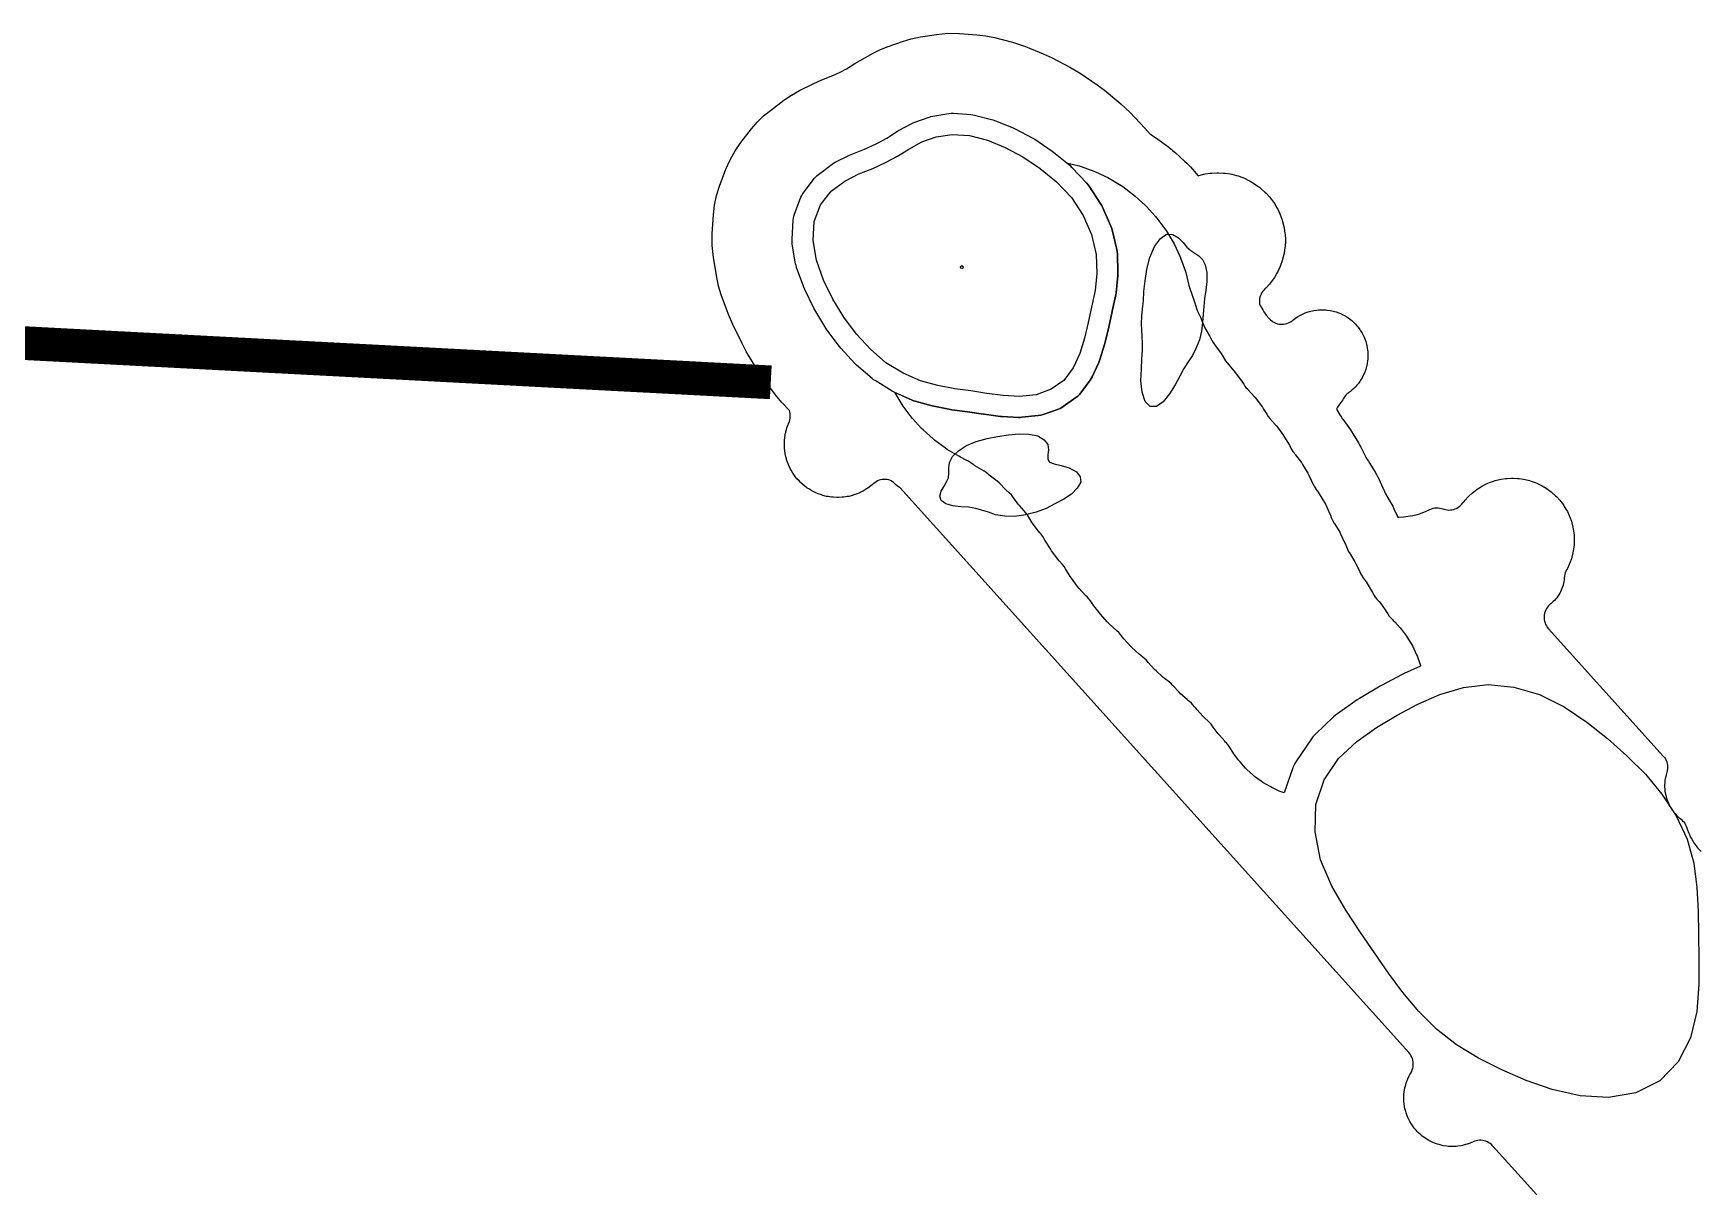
# Model space of a CAD drawing. Extents: x 425531 to 428300, y 1577248 to 1578701.
# Drawn here: x 426969 to 427364.6, y 1577875.8 to 1578149.6 of the extents above; entities that cross this region are included whole.
import ezdxf

# ---------------------------------------------------------------- set-up
doc = ezdxf.new("R2010")
doc.units = 21
for name, color, linetype, true_color in [('L-GOLF-BNKR', 7, 'Continuous', 0xe9dcb5), ('L-GOLF-CART', 7, 'Continuous', 0xcfcac0), ('L-GOLF-COLLAR', 7, 'Continuous', 0x5f9a33), ('L-GOLF-FWY', 7, 'Continuous', 0x6a9e35), ('L-GOLF-GRN', 7, 'Continuous', 0x74b23e), ('L-GOLF-PIN', 7, 'Continuous', 0xe0262b), ('L-GOLF-ROUGH', 7, 'Continuous', 0x4f7d2c), ('L-GOLF-WATR', 7, 'Continuous', 0x2b6f9a)]:
    doc.layers.add(name, color=color, linetype=linetype, true_color=true_color)

msp = doc.modelspace()

# ---------------------------------------------------------------- linework, layer by layer
at = {"layer": 'L-GOLF-BNKR'}
for points, elevation in [([(427242.7, 1578098.8), (427243.6, 1578098), (427244.6, 1578097.4), (427245.5, 1578096.8), (427246.4, 1578095.9), (427247, 1578094.6), (427247.4, 1578092.8), (427247.4, 1578090.7), (427247.2, 1578088.6), (427246.9, 1578086.6), (427246.7, 1578084.7), (427246.6, 1578082.9), (427246.4, 1578080.9), (427246.2, 1578078.9), (427245.7, 1578076.8), (427244.9, 1578074.9), (427244, 1578073.1), (427243, 1578071.6), (427242, 1578070), (427241, 1578068.2), (427239.9, 1578066.1), (427238.6, 1578064), (427237.1, 1578062.1), (427235.5, 1578061), (427234, 1578061), (427232.8, 1578062.2), (427232.1, 1578064.4), (427231.8, 1578067.1), (427231.9, 1578069.9), (427232, 1578072.3), (427232.2, 1578074.4), (427232.2, 1578076), (427232.1, 1578077.6), (427232, 1578079.1), (427231.9, 1578080.7), (427232, 1578082.4), (427232.2, 1578084.2), (427232.4, 1578086.1), (427232.5, 1578088.3), (427232.8, 1578090.8), (427233.2, 1578093.6), (427233.9, 1578096.4), (427235, 1578099), (427236.4, 1578100.9), (427237.9, 1578101.9), (427239.4, 1578101.8), (427240.7, 1578101), (427241.8, 1578099.9), (427242.7, 1578098.8)], 69.48), ([(427212.9, 1578047), (427214.8, 1578046.4), (427216.5, 1578045.5), (427217.4, 1578044.3), (427217.5, 1578043), (427216.7, 1578041.6), (427215.3, 1578040.2), (427213.5, 1578039), (427211.4, 1578037.9), (427209.3, 1578036.8), (427206.9, 1578035.9), (427204.4, 1578035.3), (427201.9, 1578034.9), (427199.5, 1578035), (427197.3, 1578035.3), (427195.6, 1578035.9), (427194, 1578036.4), (427192.6, 1578036.8), (427190.9, 1578037.1), (427189.1, 1578037.2), (427187.2, 1578037.4), (427185.5, 1578037.9), (427184.4, 1578038.7), (427184.1, 1578039.7), (427184.4, 1578040.9), (427185.1, 1578042.1), (427185.7, 1578043.1), (427186.1, 1578044.1), (427186.2, 1578045.2), (427186.2, 1578046.4), (427186.4, 1578047.7), (427187.1, 1578049.1), (427188.5, 1578050.5), (427190.4, 1578051.7), (427192.7, 1578052.7), (427195.3, 1578053.4), (427197.8, 1578053.9), (427200.4, 1578054.3), (427202.9, 1578054.5), (427205.2, 1578054.4), (427207.3, 1578054), (427208.8, 1578053.1), (427209.7, 1578052), (427209.9, 1578050.7), (427209.7, 1578049.5), (427209.7, 1578048.5), (427210.1, 1578047.8), (427211.2, 1578047.4), (427212.9, 1578047)], 69.74)]:
    msp.add_lwpolyline(points, close=True, dxfattribs=dict(at, elevation=elevation))
at = {"layer": 'L-GOLF-CART', "const_width": 8}
msp.add_lwpolyline([(427143.97, 1578066.73), (427120.46, 1578067.97), (427096.96, 1578069.2), (427073.45, 1578070.44), (427049.95, 1578071.68), (427026.44, 1578072.91), (427002.93, 1578074.15), (426979.43, 1578075.38), (426955.92, 1578076.62), (426932.42, 1578077.86), (426908.91, 1578079.09), (426885.41, 1578080.33), (426861.9, 1578081.56), (426838.4, 1578082.8), (426814.89, 1578084.03), (426791.39, 1578085.27), (426767.88, 1578086.51), (426744.38, 1578087.74), (426720.87, 1578088.98), (426697.36, 1578090.21), (426673.86, 1578091.45), (426650.35, 1578092.68), (426626.85, 1578093.92), (426603.34, 1578095.16)], dxfattribs=at)
at = {"layer": 'L-GOLF-COLLAR', "elevation": 74.29}
msp.add_lwpolyline([(427166.22, 1578122.1), (427168.96, 1578123.37), (427171.48, 1578124.72), (427174.04, 1578126.33), (427174.3, 1578126.48), (427177.4, 1578128.18), (427177.76, 1578128.36), (427178.14, 1578128.51), (427181.54, 1578129.71), (427181.97, 1578129.85), (427182.42, 1578129.94), (427186.22, 1578130.54), (427186.79, 1578130.6), (427187.36, 1578130.59), (427191.46, 1578130.29), (427191.91, 1578130.23), (427192.34, 1578130.14), (427196.64, 1578129.04), (427197.28, 1578128.83), (427201.48, 1578127.13), (427201.92, 1578126.93), (427206.12, 1578124.73), (427206.62, 1578124.43), (427210.72, 1578121.63), (427211.07, 1578121.37), (427214.97, 1578118.17), (427215.43, 1578117.74), (427218.93, 1578114.04), (427219.23, 1578113.69), (427219.49, 1578113.33), (427222.29, 1578109.03), (427222.49, 1578108.69), (427222.67, 1578108.33), (427224.67, 1578103.83), (427224.84, 1578103.39), (427224.97, 1578102.94), (427226.07, 1578098.24), (427226.16, 1578097.73), (427226.2, 1578097.21), (427226.3, 1578092.71), (427226.28, 1578092.11), (427225.88, 1578088.01), (427225.8, 1578087.5), (427225, 1578083.6), (427224.99, 1578083.54), (427224.19, 1578079.84), (427224.16, 1578079.72), (427223.26, 1578076.02), (427223.18, 1578075.74), (427222.08, 1578072.14), (427221.82, 1578071.47), (427220.22, 1578068.07), (427220, 1578067.65), (427219.73, 1578067.24), (427217.53, 1578064.24), (427217.19, 1578063.82), (427216.8, 1578063.44), (427216.37, 1578063.1), (427213.37, 1578061), (427213, 1578060.77), (427212.61, 1578060.56), (427212.2, 1578060.4), (427208.6, 1578059.1), (427208.01, 1578058.93), (427207.41, 1578058.83), (427203.51, 1578058.43), (427203.13, 1578058.4), (427202.74, 1578058.41), (427198.84, 1578058.61), (427198.46, 1578058.64), (427194.56, 1578059.14), (427194.42, 1578059.16), (427190.68, 1578059.75), (427186.95, 1578060.24), (427186.62, 1578060.3), (427182.62, 1578061.1), (427182.3, 1578061.17), (427178.2, 1578062.27), (427177.84, 1578062.38), (427177.49, 1578062.52), (427173.39, 1578064.32), (427172.8, 1578064.63), (427168.7, 1578067.13), (427168.35, 1578067.36), (427168.03, 1578067.62), (427164.33, 1578070.82), (427163.91, 1578071.22), (427160.61, 1578074.82), (427160.3, 1578075.2), (427157.3, 1578079.2), (427157.02, 1578079.61), (427154.42, 1578083.91), (427154.21, 1578084.3), (427152.01, 1578088.8), (427151.8, 1578089.3), (427150.1, 1578094), (427149.97, 1578094.43), (427149.87, 1578094.86), (427149.07, 1578099.56), (427149.01, 1578100.15), (427149.01, 1578100.73), (427149.31, 1578105.23), (427149.37, 1578105.72), (427149.47, 1578106.19), (427149.62, 1578106.66), (427151.12, 1578110.66), (427151.32, 1578111.12), (427151.57, 1578111.56), (427151.86, 1578111.98), (427154.36, 1578115.18), (427154.65, 1578115.51), (427154.96, 1578115.82), (427155.3, 1578116.1), (427158.5, 1578118.5), (427158.87, 1578118.75), (427159.26, 1578118.97), (427162.66, 1578120.67), (427163.07, 1578120.85), (427166.22, 1578122.1)], close=True, dxfattribs=at)
at = {"layer": 'L-GOLF-FWY', "elevation": 71.85}
msp.add_lwpolyline([(427208.03, 1578030.73), (427207.78, 1578031.02), (427207.47, 1578031.39), (427206, 1578033.37), (427205.73, 1578033.77), (427204.85, 1578035.24), (427204.51, 1578035.75), (427204.12, 1578036.22), (427202.99, 1578037.47), (427202.68, 1578037.85), (427201.43, 1578039.54), (427201.05, 1578040), (427200.63, 1578040.42), (427199.7, 1578041.28), (427199.37, 1578041.61), (427198.58, 1578042.48), (427198.14, 1578042.91), (427197.67, 1578043.3), (427196.11, 1578044.46), (427195.73, 1578044.77), (427195.57, 1578044.92), (427195.09, 1578045.31), (427194.58, 1578045.65), (427192.41, 1578046.95), (427192.01, 1578047.22), (427191.41, 1578047.66), (427190.9, 1578048), (427190.36, 1578048.29), (427188.99, 1578048.94), (427188.56, 1578049.17), (427185.82, 1578050.81), (427185.41, 1578051.08), (427182.85, 1578052.98), (427182.47, 1578053.29), (427180.11, 1578055.44), (427179.76, 1578055.78), (427177.62, 1578058.15), (427177.31, 1578058.53), (427175.41, 1578061.09), (427175.13, 1578061.5), (427173.49, 1578064.23), (427173.47, 1578064.29), (427177.49, 1578062.52), (427177.84, 1578062.38), (427178.2, 1578062.27), (427182.3, 1578061.17), (427182.62, 1578061.1), (427186.62, 1578060.3), (427186.95, 1578060.24), (427190.68, 1578059.75), (427194.42, 1578059.16), (427194.56, 1578059.14), (427198.46, 1578058.64), (427198.84, 1578058.61), (427202.74, 1578058.41), (427203.13, 1578058.4), (427203.51, 1578058.43), (427207.41, 1578058.83), (427208.01, 1578058.93), (427208.6, 1578059.1), (427212.2, 1578060.4), (427212.61, 1578060.56), (427213, 1578060.77), (427213.37, 1578061), (427216.37, 1578063.1), (427216.8, 1578063.44), (427217.19, 1578063.82), (427217.53, 1578064.24), (427219.73, 1578067.24), (427220, 1578067.65), (427220.22, 1578068.07), (427221.82, 1578071.47), (427222.08, 1578072.14), (427223.18, 1578075.74), (427223.26, 1578076.02), (427224.16, 1578079.72), (427224.19, 1578079.84), (427224.99, 1578083.54), (427225, 1578083.6), (427225.8, 1578087.5), (427225.88, 1578088.01), (427226.28, 1578092.11), (427226.3, 1578092.71), (427226.2, 1578097.21), (427226.16, 1578097.73), (427226.07, 1578098.24), (427224.97, 1578102.94), (427224.84, 1578103.39), (427224.67, 1578103.83), (427222.67, 1578108.33), (427222.49, 1578108.69), (427222.29, 1578109.03), (427219.49, 1578113.33), (427219.23, 1578113.69), (427218.93, 1578114.04), (427215.43, 1578117.74), (427214.97, 1578118.17), (427214.17, 1578118.83), (427217.11, 1578118.09), (427217.58, 1578117.95), (427220.58, 1578116.87), (427221.03, 1578116.68), (427223.92, 1578115.32), (427224.35, 1578115.09), (427227.09, 1578113.45), (427227.49, 1578113.18), (427230.06, 1578111.28), (427230.44, 1578110.96), (427232.8, 1578108.82), (427233.15, 1578108.47), (427235.29, 1578106.11), (427235.6, 1578105.73), (427237.5, 1578103.17), (427237.77, 1578102.76), (427239.41, 1578100.02), (427239.65, 1578099.59), (427241.01, 1578096.71), (427241.2, 1578096.25), (427242.27, 1578093.25), (427242.41, 1578092.78), (427243.18, 1578089.71), (427243.4, 1578089), (427244.44, 1578086.11), (427244.58, 1578085.64), (427244.79, 1578084.81), (427244.97, 1578084.22), (427245.2, 1578083.66), (427245.97, 1578082.03), (427246.16, 1578081.58), (427246.45, 1578080.75), (427246.69, 1578080.19), (427246.97, 1578079.65), (427248.1, 1578077.77), (427248.33, 1578077.33), (427248.61, 1578076.74), (427248.9, 1578076.2), (427249.25, 1578075.68), (427250.83, 1578073.56), (427251.1, 1578073.15), (427251.89, 1578071.84), (427252.23, 1578071.33), (427252.62, 1578070.86), (427253.87, 1578069.48), (427254.18, 1578069.1), (427255.64, 1578067.12), (427255.92, 1578066.72), (427256.18, 1578066.27), (427256.46, 1578065.85), (427256.71, 1578065.52), (427257.12, 1578065.08), (427257.18, 1578065.02), (427258.85, 1578063.18), (427259.16, 1578062.8), (427260.64, 1578060.81), (427260.91, 1578060.4), (427261.67, 1578059.14), (427262.01, 1578058.63), (427262.4, 1578058.15), (427263.67, 1578056.75), (427263.98, 1578056.37), (427265.46, 1578054.37), (427265.73, 1578053.96), (427267.01, 1578051.83), (427267.24, 1578051.4), (427267.3, 1578051.27), (427267.59, 1578050.73), (427267.86, 1578050.33), (427268.12, 1578050.02), (427268.17, 1578049.95), (427268.33, 1578049.75), (427268.42, 1578049.63), (427269.88, 1578047.67), (427270.15, 1578047.26), (427271.41, 1578045.16), (427271.64, 1578044.73), (427272.77, 1578042.34), (427272.81, 1578042.26), (427272.9, 1578042.06), (427273.1, 1578041.71), (427273.39, 1578041.28), (427273.85, 1578040.66), (427274.12, 1578040.26), (427275.33, 1578038.24), (427275.56, 1578037.81), (427276.57, 1578035.68), (427276.75, 1578035.23), (427276.95, 1578034.68), (427277.14, 1578034.21), (427277.33, 1578033.84), (427277.6, 1578033.4), (427277.68, 1578033.28), (427277.81, 1578033.07), (427278.95, 1578031.17), (427279.18, 1578030.74), (427280.13, 1578028.73), (427280.32, 1578028.28), (427280.54, 1578027.66), (427280.77, 1578027.1), (427281, 1578026.66), (427281.24, 1578026.31), (427281.28, 1578026.26), (427281.41, 1578026.05), (427281.51, 1578025.9), (427282.58, 1578024.11), (427282.81, 1578023.68), (427283.7, 1578021.79), (427283.75, 1578021.69), (427284.11, 1578020.95), (427284.52, 1578020.31), (427285.24, 1578019.35), (427285.51, 1578018.94), (427286.53, 1578017.24), (427286.76, 1578016.81), (427286.83, 1578016.65), (427287.12, 1578016.11), (427287.4, 1578015.7), (427287.78, 1578015.23), (427288.29, 1578014.67), (427288.6, 1578014.29), (427289.75, 1578012.74), (427290.02, 1578012.33), (427290.37, 1578011.75), (427290.71, 1578011.25), (427291.02, 1578010.87), (427291.45, 1578010.43), (427291.68, 1578010.23), (427292.03, 1578009.88), (427293.33, 1578008.44), (427293.64, 1578008.06), (427294.8, 1578006.5), (427295.07, 1578006.09), (427296.07, 1578004.43), (427296.3, 1578003.99), (427297.13, 1578002.24), (427297.32, 1578001.79), (427297.97, 1577999.96), (427298.12, 1577999.49), (427298.15, 1577999.34), (427294.26, 1577997.62), (427293.75, 1577997.37), (427288.85, 1577994.77), (427288.53, 1577994.58), (427283.63, 1577991.68), (427283.1, 1577991.35), (427278.4, 1577988.05), (427277.93, 1577987.69), (427277.48, 1577987.29), (427273.18, 1577983.19), (427272.6, 1577982.57), (427272.08, 1577981.9), (427268.68, 1577976.9), (427268.31, 1577976.28), (427267.99, 1577975.64), (427267.72, 1577974.97), (427265.79, 1577969.26), (427265.06, 1577969.52), (427264.61, 1577969.71), (427262.85, 1577970.54), (427262.42, 1577970.77), (427260.75, 1577971.77), (427260.34, 1577972.05), (427258.78, 1577973.2), (427258.4, 1577973.51), (427256.96, 1577974.82), (427256.62, 1577975.17), (427255.31, 1577976.61), (427255, 1577976.99), (427253.84, 1577978.55), (427253.57, 1577978.95), (427252.9, 1577980.08), (427252.61, 1577980.51), (427252.35, 1577980.84), (427252, 1577981.22), (427251.88, 1577981.34), (427251.69, 1577981.54), (427250.41, 1577982.95), (427250.1, 1577983.33), (427248.95, 1577984.88), (427248.8, 1577985.09), (427248.77, 1577985.14), (427248.47, 1577985.55), (427248.2, 1577985.86), (427247.84, 1577986.22), (427246.79, 1577987.17), (427246.45, 1577987.51), (427245.12, 1577988.98), (427244.8, 1577989.36), (427244.53, 1577989.73), (427244.14, 1577990.2), (427243.79, 1577990.55), (427243.32, 1577990.94), (427243.11, 1577991.1), (427242.73, 1577991.41), (427241.19, 1577992.81), (427240.84, 1577993.15), (427239.35, 1577994.8), (427239.31, 1577994.83), (427238.86, 1577995.32), (427238.28, 1577995.81), (427237.41, 1577996.45), (427237.03, 1577996.77), (427235.39, 1577998.26), (427235.04, 1577998.6), (427233.55, 1578000.25), (427233.39, 1578000.43), (427233.39, 1578000.43), (427233.05, 1578000.82), (427232.75, 1578001.1), (427232.35, 1578001.42), (427231.76, 1578001.86), (427231.38, 1578002.17), (427229.64, 1578003.75), (427229.29, 1578004.1), (427227.71, 1578005.84), (427227.4, 1578006.22), (427226.92, 1578006.87), (427226.53, 1578007.34), (427226.09, 1578007.78), (427224.17, 1578009.52), (427223.82, 1578009.87), (427222.18, 1578011.68), (427221.87, 1578012.06), (427220.41, 1578014.02), (427220.24, 1578014.28), (427220.24, 1578014.27), (427219.83, 1578014.89), (427219.52, 1578015.26), (427219, 1578015.78), (427219, 1578015.78), (427218.75, 1578016.04), (427217.08, 1578017.88), (427216.77, 1578018.26), (427215.29, 1578020.26), (427215.01, 1578020.66), (427213.92, 1578022.48), (427213.58, 1578022.99), (427213.2, 1578023.46), (427212.36, 1578024.39), (427212.05, 1578024.77), (427210.57, 1578026.76), (427210.3, 1578027.17), (427209.02, 1578029.3), (427208.93, 1578029.46), (427208.51, 1578030.13), (427208.03, 1578030.73)], close=True, dxfattribs=at)
at = {"layer": 'L-GOLF-GRN', "elevation": 74.29}
msp.add_lwpolyline([(427168.2, 1578117.5), (427171.2, 1578118.9), (427174, 1578120.4), (427176.7, 1578122.1), (427179.8, 1578123.8), (427183.2, 1578125), (427187, 1578125.6), (427191.1, 1578125.3), (427195.4, 1578124.2), (427199.6, 1578122.5), (427203.8, 1578120.3), (427207.9, 1578117.5), (427211.8, 1578114.3), (427215.3, 1578110.6), (427218.1, 1578106.3), (427220.1, 1578101.8), (427221.2, 1578097.1), (427221.3, 1578092.6), (427220.9, 1578088.5), (427220.1, 1578084.6), (427219.3, 1578080.9), (427218.4, 1578077.2), (427217.3, 1578073.6), (427215.7, 1578070.2), (427213.5, 1578067.2), (427210.5, 1578065.1), (427206.9, 1578063.8), (427203, 1578063.4), (427199.1, 1578063.6), (427195.2, 1578064.1), (427191.4, 1578064.7), (427187.6, 1578065.2), (427183.6, 1578066), (427179.5, 1578067.1), (427175.4, 1578068.9), (427171.3, 1578071.4), (427167.6, 1578074.6), (427164.3, 1578078.2), (427161.3, 1578082.2), (427158.7, 1578086.5), (427156.5, 1578091), (427154.8, 1578095.7), (427154, 1578100.4), (427154.3, 1578104.9), (427155.8, 1578108.9), (427158.3, 1578112.1), (427161.5, 1578114.5), (427164.9, 1578116.2), (427168.2, 1578117.5)], close=True, dxfattribs=at)
at = {"layer": 'L-GOLF-PIN'}
msp.add_circle((427189.3, 1578094.1, 74.29), 0.35, dxfattribs=at)
at = {"layer": 'L-GOLF-ROUGH', "elevation": 67.58}
msp.add_lwpolyline([(427325.74, 1577873.85), (427315.32, 1577885.42), (427314.97, 1577885.77), (427314.67, 1577886.02), (427314.35, 1577886.24), (427314, 1577886.43), (427313.64, 1577886.58), (427313.26, 1577886.69), (427312.88, 1577886.77), (427312.48, 1577886.81), (427312.09, 1577886.81), (427311.7, 1577886.77), (427311.31, 1577886.7), (427310.94, 1577886.58), (427310.48, 1577886.39), (427310.25, 1577886.28), (427309.89, 1577886.13), (427309.19, 1577885.89), (427308.82, 1577885.77), (427308.11, 1577885.59), (427307.72, 1577885.52), (427306.99, 1577885.41), (427306.6, 1577885.37), (427305.87, 1577885.33), (427305.47, 1577885.33), (427304.74, 1577885.37), (427304.35, 1577885.41), (427303.62, 1577885.52), (427303.24, 1577885.59), (427302.52, 1577885.77), (427302.15, 1577885.89), (427301.45, 1577886.13), (427301.09, 1577886.28), (427300.43, 1577886.6), (427300.08, 1577886.78), (427299.45, 1577887.16), (427299.12, 1577887.38), (427298.53, 1577887.82), (427298.23, 1577888.07), (427297.68, 1577888.56), (427297.41, 1577888.84), (427296.91, 1577889.38), (427296.66, 1577889.69), (427296.22, 1577890.28), (427296.01, 1577890.61), (427295.63, 1577891.24), (427295.44, 1577891.58), (427295.13, 1577892.25), (427294.98, 1577892.61), (427294.73, 1577893.3), (427294.62, 1577893.68), (427294.44, 1577894.39), (427294.36, 1577894.78), (427294.25, 1577895.51), (427294.21, 1577895.9), (427294.18, 1577896.63), (427294.18, 1577897.02), (427294.21, 1577897.76), (427294.25, 1577898.15), (427294.36, 1577898.88), (427294.44, 1577899.26), (427294.62, 1577899.98), (427294.73, 1577900.35), (427294.98, 1577901.04), (427295.13, 1577901.41), (427295.44, 1577902.07), (427295.63, 1577902.42), (427295.81, 1577902.72), (427296.04, 1577903.16), (427296.19, 1577903.52), (427296.31, 1577903.89), (427296.38, 1577904.27), (427296.42, 1577904.66), (427296.42, 1577905.06), (427296.38, 1577905.44), (427296.31, 1577905.83), (427296.2, 1577906.2), (427296.05, 1577906.56), (427295.86, 1577906.91), (427295.65, 1577907.24), (427295.34, 1577907.61), (427174.63, 1578041.65), (427174.51, 1578041.74), (427173.97, 1578042.16), (427173.59, 1578042.47), (427173.07, 1578042.92), (427172.57, 1578043.37), (427172.35, 1578043.46), (427171.98, 1578043.58), (427171.59, 1578043.65), (427171.2, 1578043.69), (427170.81, 1578043.69), (427170.42, 1578043.66), (427170.03, 1578043.58), (427169.66, 1578043.47), (427169.29, 1578043.32), (427168.95, 1578043.13), (427168.62, 1578042.91), (427168.24, 1578042.6), (427168.01, 1578042.39), (427167.7, 1578042.14), (427167.02, 1578041.63), (427166.69, 1578041.42), (427165.97, 1578040.98), (427165.62, 1578040.79), (427164.85, 1578040.43), (427164.49, 1578040.28), (427163.69, 1578039.99), (427163.32, 1578039.88), (427162.49, 1578039.67), (427162.11, 1578039.6), (427161.27, 1578039.47), (427160.88, 1578039.44), (427160.03, 1578039.39), (427159.64, 1578039.39), (427158.79, 1578039.44), (427158.4, 1578039.47), (427157.56, 1578039.6), (427157.17, 1578039.67), (427156.35, 1578039.88), (427155.97, 1578039.99), (427155.18, 1578040.28), (427154.81, 1578040.43), (427154.05, 1578040.79), (427153.7, 1578040.98), (427152.97, 1578041.42), (427152.64, 1578041.63), (427151.96, 1578042.14), (427151.66, 1578042.39), (427151.03, 1578042.96), (427150.75, 1578043.24), (427150.18, 1578043.86), (427149.93, 1578044.17), (427149.43, 1578044.85), (427149.21, 1578045.18), (427148.77, 1578045.9), (427148.59, 1578046.25), (427148.23, 1578047.02), (427148.08, 1578047.38), (427147.79, 1578048.18), (427147.68, 1578048.56), (427147.47, 1578049.38), (427147.39, 1578049.76), (427147.27, 1578050.6), (427147.23, 1578050.99), (427147.19, 1578051.84), (427147.19, 1578052.23), (427147.23, 1578053.08), (427147.27, 1578053.47), (427147.39, 1578054.31), (427147.47, 1578054.7), (427147.68, 1578055.52), (427147.79, 1578055.9), (427148.08, 1578056.7), (427148.15, 1578056.89), (427148.15, 1578056.89), (427148.38, 1578057.43), (427148.49, 1578057.81), (427148.57, 1578058.19), (427148.6, 1578058.58), (427148.6, 1578058.97), (427148.57, 1578059.36), (427148.49, 1578059.75), (427148.41, 1578060.02), (427146.61, 1578061.98), (427145.1, 1578063.8), (427142.1, 1578067.8), (427140.76, 1578069.78), (427138.16, 1578074.08), (427137.14, 1578075.96), (427134.94, 1578080.46), (427133.93, 1578082.84), (427132.23, 1578087.54), (427131.59, 1578089.58), (427131.14, 1578091.67), (427130.34, 1578096.37), (427130.03, 1578099.18), (427130.05, 1578102), (427130.35, 1578106.5), (427130.62, 1578108.82), (427131.12, 1578111.1), (427131.83, 1578113.33), (427133.33, 1578117.33), (427134.3, 1578119.56), (427135.49, 1578121.68), (427136.89, 1578123.68), (427139.39, 1578126.88), (427140.76, 1578128.48), (427142.27, 1578129.96), (427143.9, 1578131.3), (427147.1, 1578133.7), (427148.88, 1578134.92), (427150.77, 1578135.97), (427154.17, 1578137.67), (427156.1, 1578138.53), (427158.72, 1578139.56), (427160.45, 1578140.37), (427161.92, 1578141.16), (427163.91, 1578142.41), (427165.16, 1578143.14), (427168.26, 1578144.84), (427170, 1578145.71), (427171.81, 1578146.43), (427175.21, 1578147.63), (427177.31, 1578148.27), (427179.46, 1578148.71), (427183.26, 1578149.31), (427186, 1578149.58), (427188.75, 1578149.54), (427192.85, 1578149.24), (427194.96, 1578148.99), (427197.05, 1578148.55), (427201.35, 1578147.45), (427204.4, 1578146.45), (427208.6, 1578144.75), (427210.74, 1578143.76), (427214.94, 1578141.56), (427217.34, 1578140.12), (427221.44, 1578137.32), (427223.12, 1578136.05), (427227.02, 1578132.85), (427229.24, 1578130.79), (427232.74, 1578127.09), (427234, 1578125.63), (427234.28, 1578125.46), (427234.86, 1578125.09), (427235.27, 1578124.82), (427235.83, 1578124.42), (427238.4, 1578122.52), (427238.94, 1578122.1), (427239.32, 1578121.79), (427239.84, 1578121.34), (427242.2, 1578119.19), (427242.7, 1578118.72), (427243.05, 1578118.37), (427243.52, 1578117.88), (427245.41, 1578115.79), (427245.53, 1578115.83), (427246.68, 1578116.12), (427247.06, 1578116.2), (427248.23, 1578116.37), (427248.62, 1578116.41), (427249.8, 1578116.47), (427250.2, 1578116.47), (427251.38, 1578116.41), (427251.77, 1578116.37), (427252.94, 1578116.2), (427253.33, 1578116.12), (427254.47, 1578115.83), (427254.85, 1578115.72), (427255.96, 1578115.32), (427256.33, 1578115.17), (427257.4, 1578114.66), (427257.74, 1578114.48), (427258.76, 1578113.87), (427259.08, 1578113.65), (427260.03, 1578112.95), (427260.34, 1578112.7), (427261.21, 1578111.9), (427261.49, 1578111.62), (427262.29, 1578110.75), (427262.54, 1578110.44), (427263.24, 1578109.49), (427263.46, 1578109.17), (427264.07, 1578108.15), (427264.25, 1578107.8), (427264.76, 1578106.73), (427264.91, 1578106.37), (427265.31, 1578105.26), (427265.42, 1578104.88), (427265.71, 1578103.73), (427265.79, 1578103.35), (427265.96, 1578102.18), (427266, 1578101.79), (427266.06, 1578100.6), (427266.06, 1578100.21), (427266, 1578099.03), (427265.96, 1578098.64), (427265.79, 1578097.47), (427265.71, 1578097.08), (427265.42, 1578095.94), (427265.31, 1578095.56), (427264.91, 1578094.45), (427264.76, 1578094.08), (427264.25, 1578093.01), (427264.07, 1578092.67), (427263.46, 1578091.65), (427263.24, 1578091.33), (427262.54, 1578090.37), (427262.29, 1578090.07), (427261.49, 1578089.19), (427261.36, 1578089.05), (427261.23, 1578088.92), (427261.22, 1578088.91), (427260.95, 1578088.65), (427260.71, 1578088.35), (427260.49, 1578088.02), (427260.3, 1578087.68), (427260.15, 1578087.31), (427260.04, 1578086.94), (427259.96, 1578086.56), (427259.92, 1578086.17), (427259.92, 1578085.78), (427259.96, 1578085.39), (427260.01, 1578085.13), (427260.11, 1578084.96), (427260.45, 1578084.37), (427260.68, 1578083.93), (427260.93, 1578083.43), (427261.51, 1578082.65), (427262.19, 1578081.9), (427262.53, 1578081.56), (427262.82, 1578081.32), (427263.13, 1578081.1), (427263.47, 1578080.92), (427263.81, 1578080.77), (427264.18, 1578080.65), (427264.55, 1578080.57), (427264.93, 1578080.52), (427265.31, 1578080.51), (427265.69, 1578080.54), (427266.06, 1578080.6), (427266.43, 1578080.7), (427266.79, 1578080.83), (427267.13, 1578080.99), (427267.46, 1578081.19), (427267.84, 1578081.47), (427267.88, 1578081.51), (427268.04, 1578081.63), (427268.58, 1578082.03), (427268.91, 1578082.25), (427269.48, 1578082.6), (427269.83, 1578082.78), (427270.44, 1578083.07), (427270.8, 1578083.22), (427271.44, 1578083.45), (427271.81, 1578083.56), (427272.47, 1578083.73), (427272.85, 1578083.8), (427273.52, 1578083.9), (427273.91, 1578083.94), (427274.58, 1578083.97), (427274.97, 1578083.97), (427275.65, 1578083.94), (427276.04, 1578083.9), (427276.7, 1578083.8), (427277.09, 1578083.73), (427277.74, 1578083.56), (427278.12, 1578083.45), (427278.75, 1578083.22), (427279.12, 1578083.07), (427279.73, 1578082.78), (427280.07, 1578082.6), (427280.65, 1578082.25), (427280.98, 1578082.03), (427281.52, 1578081.63), (427281.82, 1578081.38), (427282.32, 1578080.93), (427282.6, 1578080.65), (427283.05, 1578080.15), (427283.3, 1578079.85), (427283.7, 1578079.31), (427283.92, 1578078.98), (427284.27, 1578078.4), (427284.45, 1578078.06), (427284.74, 1578077.45), (427284.89, 1578077.09), (427285.12, 1578076.45), (427285.23, 1578076.08), (427285.39, 1578075.42), (427285.47, 1578075.04), (427285.57, 1578074.37), (427285.61, 1578073.98), (427285.64, 1578073.31), (427285.64, 1578072.91), (427285.61, 1578072.24), (427285.57, 1578071.85), (427285.47, 1578071.18), (427285.39, 1578070.8), (427285.23, 1578070.14), (427285.12, 1578069.77), (427284.89, 1578069.13), (427284.74, 1578068.77), (427284.45, 1578068.16), (427284.27, 1578067.82), (427283.92, 1578067.24), (427283.7, 1578066.91), (427283.3, 1578066.37), (427283.05, 1578066.07), (427282.6, 1578065.57), (427282.32, 1578065.29), (427281.82, 1578064.84), (427281.52, 1578064.59), (427281.07, 1578064.26), (427280.65, 1578063.91), (427280.35, 1578063.6), (427280.09, 1578063.26), (427279.86, 1578062.9), (427279.86, 1578062.89), (427279.68, 1578062.55), (427279.46, 1578062.23), (427278.78, 1578061.32), (427278.46, 1578060.83), (427278.2, 1578060.4), (427279.02, 1578059.03), (427279.36, 1578058.43), (427279.46, 1578058.24), (427279.53, 1578058.14), (427279.67, 1578057.97), (427281.12, 1578056.01), (427281.52, 1578055.44), (427281.79, 1578055.04), (427282.16, 1578054.46), (427283.42, 1578052.36), (427283.75, 1578051.76), (427283.99, 1578051.33), (427284.29, 1578050.71), (427285.12, 1578048.97), (427285.49, 1578048.44), (427285.76, 1578048.03), (427286.13, 1578047.45), (427287.34, 1578045.44), (427287.68, 1578044.84), (427287.91, 1578044.41), (427288.22, 1578043.79), (427289.22, 1578041.67), (427289.5, 1578041.04), (427289.69, 1578040.59), (427289.8, 1578040.3), (427289.82, 1578040.26), (427290.96, 1578038.37), (427291.3, 1578037.77), (427291.53, 1578037.34), (427291.84, 1578036.72), (427292.78, 1578034.74), (427292.99, 1578034.74), (427294.06, 1578034.79), (427294.65, 1578034.85), (427295.71, 1578035.01), (427296.29, 1578035.12), (427297.33, 1578035.38), (427297.89, 1578035.55), (427298.9, 1578035.91), (427299.45, 1578036.14), (427300.35, 1578036.57), (427300.72, 1578036.72), (427301.1, 1578036.83), (427301.49, 1578036.91), (427301.89, 1578036.95), (427302.29, 1578036.94), (427302.69, 1578036.9), (427303.08, 1578036.82), (427303.46, 1578036.7), (427303.7, 1578036.61), (427304.07, 1578036.51), (427304.45, 1578036.44), (427304.83, 1578036.42), (427305.21, 1578036.43), (427305.59, 1578036.47), (427305.96, 1578036.55), (427306.33, 1578036.67), (427306.68, 1578036.82), (427307.01, 1578037), (427307.33, 1578037.22), (427307.62, 1578037.46), (427307.89, 1578037.74), (427308.19, 1578038.1), (427308.46, 1578038.46), (427308.71, 1578038.76), (427309.41, 1578039.54), (427309.69, 1578039.82), (427310.47, 1578040.52), (427310.77, 1578040.77), (427311.61, 1578041.4), (427311.94, 1578041.62), (427312.84, 1578042.16), (427313.18, 1578042.34), (427314.13, 1578042.79), (427314.49, 1578042.94), (427315.48, 1578043.29), (427315.86, 1578043.41), (427316.88, 1578043.66), (427317.26, 1578043.74), (427318.3, 1578043.89), (427318.69, 1578043.93), (427319.74, 1578043.98), (427320.13, 1578043.98), (427321.18, 1578043.93), (427321.57, 1578043.89), (427322.6, 1578043.74), (427322.99, 1578043.66), (427324.01, 1578043.41), (427324.38, 1578043.29), (427325.37, 1578042.94), (427325.73, 1578042.79), (427326.68, 1578042.34), (427327.03, 1578042.15), (427327.93, 1578041.62), (427328.25, 1578041.4), (427329.1, 1578040.77), (427329.4, 1578040.52), (427330.18, 1578039.82), (427330.45, 1578039.54), (427331.16, 1578038.76), (427331.41, 1578038.46), (427332.03, 1578037.62), (427332.25, 1578037.29), (427332.79, 1578036.39), (427332.98, 1578036.05), (427333.42, 1578035.1), (427333.57, 1578034.74), (427333.93, 1578033.75), (427334.04, 1578033.37), (427334.3, 1578032.35), (427334.37, 1578031.97), (427334.53, 1578030.93), (427334.57, 1578030.54), (427334.62, 1578029.49), (427334.62, 1578029.1), (427334.57, 1578028.05), (427334.53, 1578027.66), (427334.37, 1578026.62), (427334.3, 1578026.24), (427334.04, 1578025.22), (427333.93, 1578024.85), (427333.57, 1578023.86), (427333.42, 1578023.5), (427332.98, 1578022.55), (427332.89, 1578022.37), (427332.81, 1578022.23), (427332.8, 1578022.2), (427332.63, 1578021.89), (427332.48, 1578021.53), (427332.37, 1578021.15), (427332.29, 1578020.77), (427332.24, 1578020.28), (427332.24, 1578020.23), (427332.2, 1578019.83), (427332.14, 1578019.39), (427332.06, 1578019.01), (427331.95, 1578018.58), (427331.84, 1578018.2), (427331.69, 1578017.78), (427331.54, 1578017.42), (427331.35, 1578017.02), (427331.16, 1578016.67), (427330.93, 1578016.29), (427330.71, 1578015.96), (427330.45, 1578015.6), (427330.2, 1578015.3), (427329.9, 1578014.97), (427329.62, 1578014.69), (427329.29, 1578014.39), (427329.14, 1578014.27), (427329.06, 1578014.19), (427328.99, 1578014.14), (427328.76, 1578013.94), (427328.48, 1578013.67), (427328.23, 1578013.36), (427328.01, 1578013.04), (427327.83, 1578012.69), (427327.68, 1578012.33), (427327.57, 1578011.96), (427327.49, 1578011.57), (427327.45, 1578011.19), (427327.45, 1578010.79), (427327.49, 1578010.4), (427327.56, 1578010.02), (427327.67, 1578009.65), (427327.82, 1578009.28), (427328.01, 1578008.94), (427328.22, 1578008.61), (427328.53, 1578008.23), (427355.74, 1577978.02), (427356, 1577977.7), (427356.22, 1577977.36), (427356.41, 1577977), (427356.56, 1577976.61), (427356.67, 1577976.22), (427356.74, 1577975.81), (427356.76, 1577975.4), (427356.75, 1577974.99), (427356.69, 1577974.58), (427356.59, 1577974.19), (427356.41, 1577973.58), (427356.31, 1577973.19), (427356.2, 1577972.62), (427356.14, 1577972.22), (427356.08, 1577971.64), (427356.06, 1577971.24), (427356.06, 1577970.65), (427356.08, 1577970.25), (427356.14, 1577969.67), (427356.2, 1577969.28), (427356.31, 1577968.7), (427356.41, 1577968.31), (427356.58, 1577967.75), (427356.71, 1577967.37), (427356.94, 1577966.83), (427357.11, 1577966.47), (427357.39, 1577965.95), (427357.59, 1577965.61), (427357.92, 1577965.12), (427358.15, 1577964.8), (427358.53, 1577964.35), (427358.79, 1577964.05), (427359.21, 1577963.64), (427359.51, 1577963.37), (427360.03, 1577962.94), (427360.32, 1577962.67), (427360.59, 1577962.38), (427360.82, 1577962.07), (427361.02, 1577961.73), (427361.19, 1577961.38), (427361.32, 1577961.01), (427361.47, 1577960.52), (427361.69, 1577959.91), (427361.92, 1577959.36), (427362.19, 1577958.78), (427362.47, 1577958.26), (427362.81, 1577957.7), (427363.13, 1577957.21), (427363.52, 1577956.69), (427363.89, 1577956.23), (427364.33, 1577955.75), (427364.75, 1577955.33)], dxfattribs=at)
at = {"layer": 'L-GOLF-WATR', "elevation": 70.1}
msp.add_lwpolyline([(427287.7, 1577984.8), (427292.6, 1577987.7), (427297.5, 1577990.3), (427302.7, 1577992.6), (427308.3, 1577994.3), (427314.2, 1577995), (427320.3, 1577994.4), (427326.4, 1577992.6), (427332.2, 1577989.7), (427337.6, 1577986.1), (427342.5, 1577982.2), (427347.1, 1577978.1), (427351.5, 1577973.7), (427355.4, 1577969), (427358.8, 1577963.8), (427361.4, 1577958.3), (427363, 1577952.6), (427363.7, 1577946.8), (427364, 1577941.2), (427364.1, 1577935.7), (427364.2, 1577929.9), (427364.2, 1577923.8), (427363.7, 1577917.4), (427362.2, 1577911.1), (427359.3, 1577905.4), (427354.9, 1577900.9), (427349.2, 1577898.1), (427342.7, 1577897), (427336, 1577897.4), (427329.4, 1577898.9), (427323.2, 1577901), (427317.4, 1577903.5), (427311.9, 1577906.3), (427306.7, 1577909.5), (427301.9, 1577913.2), (427297.7, 1577917.4), (427293.9, 1577921.9), (427290.5, 1577926.5), (427287.2, 1577931.3), (427283.9, 1577936.1), (427280.4, 1577941.4), (427277.1, 1577947.1), (427274.4, 1577953.4), (427273.1, 1577960), (427273.3, 1577966.5), (427275.3, 1577972.4), (427278.7, 1577977.4), (427283, 1577981.5), (427287.7, 1577984.8)], close=True, dxfattribs=at)

doc.saveas('drawing.dxf')
